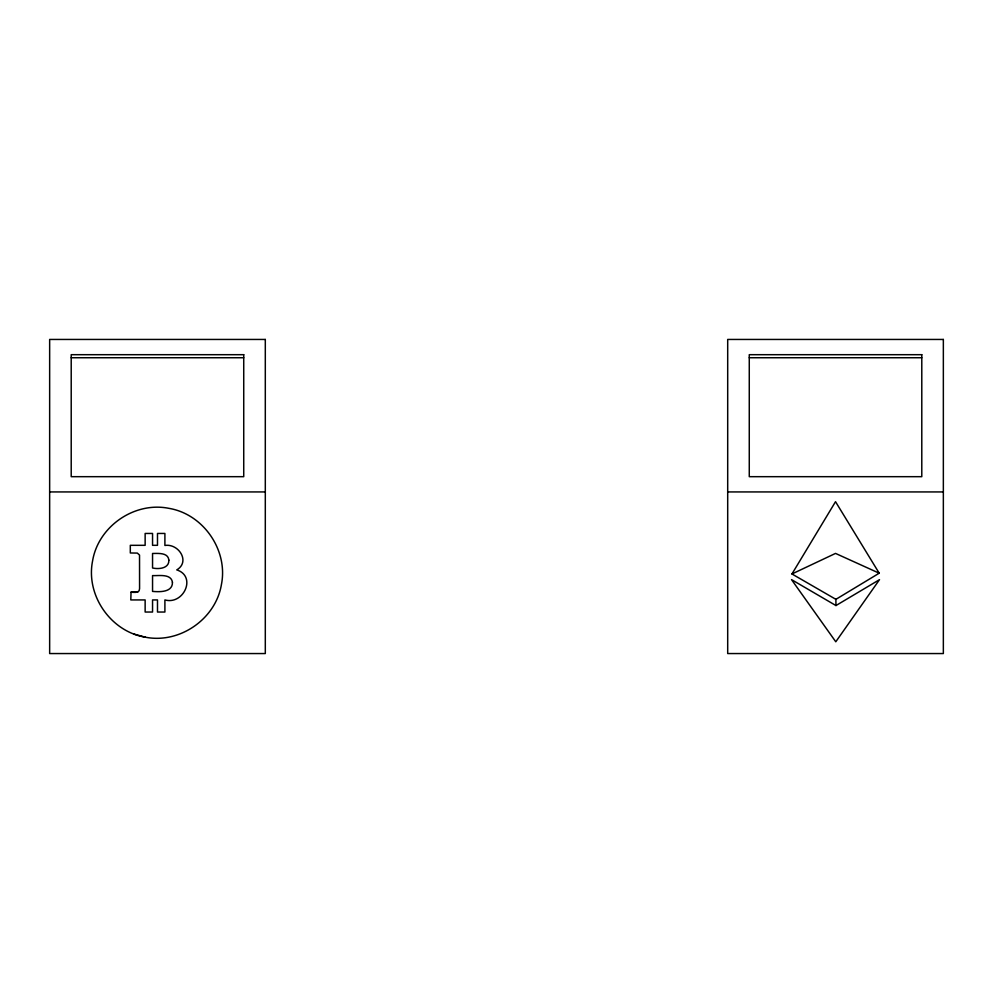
<?xml version="1.0" encoding="UTF-8"?>
<svg xmlns="http://www.w3.org/2000/svg" width="993" height="993" viewBox="0 0 993 993"><rect width="100%" height="100%" fill="white"/><g stroke="black" fill="none" stroke-linecap="round" stroke-linejoin="round"><path stroke-width="1.49" d="M131.051 592.138L130.803 599.933L145.139 599.933L145.139 612.036L152.55 612.036L152.55 599.933L157.49 599.933L157.49 612.036L164.9 612.036L164.9 599.933C183.742 605.184 196.837 576.275 176.766 569.895C190.594 561.777 178.703 543.295 164.9 545.455L164.9 533.452L157.49 533.452L157.49 545.318L152.55 545.318L152.55 533.452L145.139 533.452L145.139 545.318L130.306 545.318L130.306 552.977L137.332 553.089L139.529 555.075L139.579 588.564C140.038 593.255 133.918 592.473 131.051 592.138L137.928 591.902M835.895 599.338L791.955 573.966L835.523 501.676L879.202 573.197L835.895 599.338L835.957 605.556L879.513 579.651L835.783 641.788L791.52 579.614L835.957 605.556M791.955 573.966L835.523 553.411L879.202 573.197M71.211 357.741L243.732 357.741M749.268 357.741L921.789 357.741M49.65 491.932L265.305 491.932M727.695 491.932L943.35 491.932M145.226 637.171C179.572 644.06 215.729 619.073 221.427 584.517C228.316 550.172 203.329 514.014 168.773 508.317C134.415 501.428 98.27 526.414 92.572 560.971C85.683 595.316 110.67 631.474 145.226 637.171L134.154 634.13M172.447 582.258C172.732 592.498 159.463 591.989 152.55 591.406L152.55 575.58C158.52 575.977 171.081 573.371 172.447 582.258M168.86 560.139C169.244 568.604 158.52 569.411 152.55 567.984L152.55 553.473C158.036 553.473 168.214 552.369 168.86 560.139M265.305 339.445L49.65 339.445L49.65 653.555L265.305 653.555L265.305 339.445M943.35 339.445L727.695 339.445L727.695 653.555L943.35 653.555L943.35 339.445M243.732 354.687L71.211 354.687L71.211 476.677L243.732 476.677L243.732 354.687M921.789 354.687L749.268 354.687L749.268 476.677L921.789 476.677L921.789 354.687"/></g></svg>
